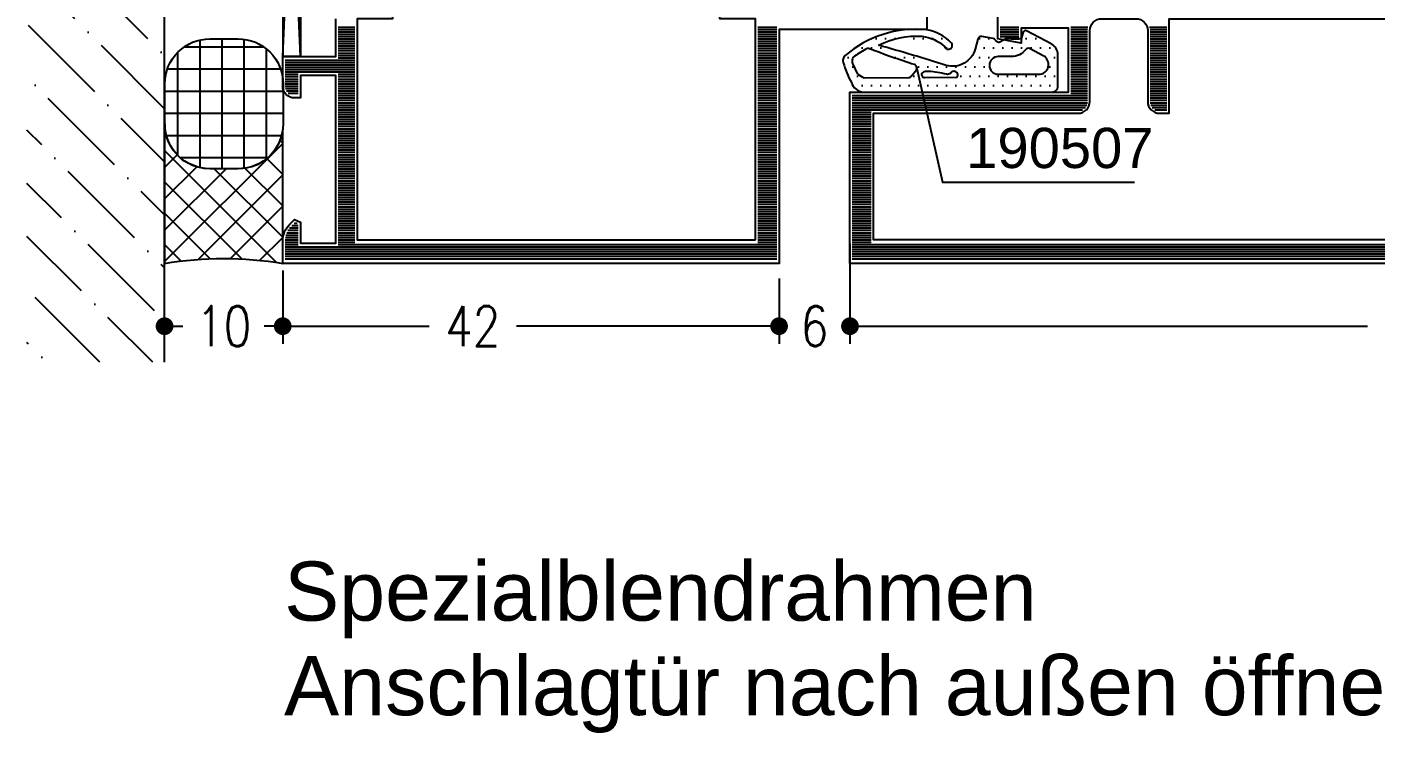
# Model space of a CAD drawing. Extents: x -247 to 191, y 24 to 414.
# Drawn here: x 15.7 to 72.7, y 189.7 to 219.6 of the extents above; entities that cross this region are included whole.
import ezdxf

# ---------------------------------------------------------------- set-up
doc = ezdxf.new("R2010")
doc.units = 0
doc.header["$LTSCALE"] = 6
doc.linetypes.add('AUSGEZOGEN', pattern=[0])
doc.layers.get('0').update_dxf_attribs({"color": 4, "linetype": 'CONTINUOUS'})
doc.layers.get('DEFPOINTS').update_dxf_attribs({"linetype": 'AUSGEZOGEN'})
for name, color, linetype in [('01TXT', 7, 'CONTINUOUS'), ('CONST18', 3, 'AUSGEZOGEN'), ('DICHT_PAR', 3, 'CONTINUOUS'), ('KH_NOR', 7, 'CONTINUOUS'), ('KH_SCH', 3, 'CONTINUOUS'), ('LLMASSE', 7, 'CONTINUOUS'), ('PNR', 7, 'CONTINUOUS')]:
    doc.layers.add(name, color=color, linetype=linetype)
doc.styles.get("Standard").update_dxf_attribs({"font": 'simplex.shx', "width": 0.8})
doc.styles.add('SWISS', font='swiss.ttf')
doc.styles.add('SWISSL', font='swissl.ttf')
doc.dimstyles.new('DOK-1ZU1-PUNKT', dxfattribs={"dimscale": 0, "dimtxt": 3, "dimasz": 1.5, "dimexe": 1.5, "dimexo": 0.6, "dimgap": 1.5, "dimtad": 0, "dimdsep": 46, "dimtxsty": 'Standard', "dimblk": 'PUNKT', "dimblk1": 'PUNKT', "dimblk2": 'PUNKT', "dimcen": 0, "dimclrd": 2, "dimclre": 2, "dimclrt": 7, "dimadec": 0, "dimazin": 0, "dimtfac": 0.7, "dimtdec": 4, "dimtofl": 0, "dimtmove": 0, "dimatfit": 3, "dimldrblk": 'PUNKT', "dimfxl": 1, "dimtolj": 1, "dimtzin": 0, "dimarcsym": 0})

# ---------------------------------------------------------------- blocks, each defined once
blk = doc.blocks.new('PUNKT')
at = {"color": 0, "linetype": 'CONTINUOUS'}
blk.add_line((-0.5, 0), (-1, 0), dxfattribs=at)
at = {"color": 0, "linetype": 'CONTINUOUS', "const_width": 0.5}
blk.add_lwpolyline([(-0.25, 0, 1), (0.25, 0, 1)], format="xyb", close=True, dxfattribs=at)
blk = doc.blocks.new('*D12')
at = {"layer": 'DEFPOINTS', "color": 0}
for p in [(50.482, 210.693), (97.982, 210.032), (50.482, 206.909)]:
    blk.add_point(p, dxfattribs=at)
at = {"layer": 'LLMASSE', "color": 3, "lineweight": -2}
for p, q in [((50.482, 210.393), (50.482, 206.159)), ((97.982, 209.732), (97.982, 206.159)), ((51.232, 206.909), (72.381, 206.909)), ((97.232, 206.909), (76.083, 206.909))]:
    blk.add_line(p, q, dxfattribs=at)
at = {"layer": 'LLMASSE', "color": 3, "lineweight": -2, "xscale": 0.75, "yscale": 0.75, "zscale": 0.75, "rotation": 180}
blk.add_blockref('PUNKT', (50.482, 206.909), dxfattribs=at)
at = {"layer": 'LLMASSE', "color": 3, "lineweight": -2, "xscale": 0.75, "yscale": 0.75, "zscale": 0.75}
blk.add_blockref('PUNKT', (97.982, 206.909), dxfattribs=at)
at = {"layer": 'LLMASSE', "color": 3, "insert": (74.232, 206.909), "char_height": 1.7, "attachment_point": 5}
blk.add_mtext('\\A1;95', dxfattribs=at)
blk = doc.blocks.new('*D13')
at = {"layer": 'DEFPOINTS', "color": 0}
for p in [(50.482, 209.565), (47.482, 209.226), (47.482, 206.909)]:
    blk.add_point(p, dxfattribs=at)
at = {"layer": 'LLMASSE', "color": 3, "lineweight": -2}
for p, q in [((47.482, 208.926), (47.482, 206.159)), ((50.482, 209.265), (50.482, 206.159)), ((46.732, 206.909), (45.982, 206.909)), ((51.232, 206.909), (51.982, 206.909))]:
    blk.add_line(p, q, dxfattribs=at)
at = {"layer": 'LLMASSE', "color": 3, "lineweight": -2, "xscale": 0.75, "yscale": 0.75, "zscale": 0.75}
blk.add_blockref('PUNKT', (47.482, 206.909), dxfattribs=at)
at = {"layer": 'LLMASSE', "color": 3, "lineweight": -2, "xscale": 0.75, "yscale": 0.75, "zscale": 0.75, "rotation": 180}
blk.add_blockref('PUNKT', (50.482, 206.909), dxfattribs=at)
at = {"layer": 'LLMASSE', "color": 3, "insert": (48.982, 206.909), "char_height": 1.7, "attachment_point": 5}
blk.add_mtext('\\A1;6', dxfattribs=at)
blk = doc.blocks.new('*D14')
at = {"layer": 'DEFPOINTS', "color": 0}
for p in [(26.482, 209.565), (47.482, 209.226), (26.482, 206.909)]:
    blk.add_point(p, dxfattribs=at)
at = {"layer": 'LLMASSE', "color": 3, "lineweight": -2}
for p, q in [((26.482, 209.265), (26.482, 206.159)), ((47.482, 208.926), (47.482, 206.159)), ((27.232, 206.909), (32.671, 206.909)), ((46.732, 206.909), (36.373, 206.909))]:
    blk.add_line(p, q, dxfattribs=at)
at = {"layer": 'LLMASSE', "color": 3, "lineweight": -2, "xscale": 0.75, "yscale": 0.75, "zscale": 0.75, "rotation": 180}
blk.add_blockref('PUNKT', (26.482, 206.909), dxfattribs=at)
at = {"layer": 'LLMASSE', "color": 3, "lineweight": -2, "xscale": 0.75, "yscale": 0.75, "zscale": 0.75}
blk.add_blockref('PUNKT', (47.482, 206.909), dxfattribs=at)
at = {"layer": 'LLMASSE', "color": 3, "insert": (34.522, 206.909), "char_height": 1.7, "attachment_point": 5}
blk.add_mtext('\\A1;42', dxfattribs=at)
blk = doc.blocks.new('*D15')
at = {"layer": 'DEFPOINTS', "color": 0}
for p in [(26.482, 209.565), (21.482, 206.909), (21.482, 205.386)]:
    blk.add_point(p, dxfattribs=at)
at = {"layer": 'LLMASSE', "color": 3, "lineweight": -2}
for p, q in [((26.482, 209.265), (26.482, 206.159)), ((21.482, 205.686), (21.482, 207.659)), ((22.232, 206.909), (22.261, 206.909)), ((25.732, 206.909), (25.703, 206.909))]:
    blk.add_line(p, q, dxfattribs=at)
at = {"layer": 'LLMASSE', "color": 3, "lineweight": -2, "xscale": 0.75, "yscale": 0.75, "zscale": 0.75, "rotation": 180}
blk.add_blockref('PUNKT', (21.482, 206.909), dxfattribs=at)
at = {"layer": 'LLMASSE', "color": 3, "lineweight": -2, "xscale": 0.75, "yscale": 0.75, "zscale": 0.75}
blk.add_blockref('PUNKT', (26.482, 206.909), dxfattribs=at)
at = {"layer": 'LLMASSE', "color": 3, "insert": (23.982, 206.909), "char_height": 1.7, "attachment_point": 5}
blk.add_mtext('\\A1;10', dxfattribs=at)
blk = doc.blocks.new('*X47')
for p, q in [((26.876, 27.483), (26.81, 27.549)), ((21.88, 27.183), (22.004, 27.307)), ((26.88, 22.176), (21.88, 27.176)), ((22.143, 22.143), (26.88, 26.88)), ((21.88, 25.857), (22.558, 26.535)), ((26.88, 26.153), (26.344, 26.689)), ((21.88, 24.532), (23.477, 26.129)), ((21.88, 23.206), (24.775, 26.101)), ((25.457, 22.272), (21.88, 25.85)), ((26.88, 23.501), (24.28, 26.101)), ((26.88, 24.827), (25.517, 26.19)), ((23.617, 22.292), (26.88, 25.554)), ((24.096, 22.308), (21.88, 24.524)), ((24.952, 22.3), (26.88, 24.228)), ((22.846, 22.232), (21.88, 23.198)), ((26.18, 22.203), (26.88, 22.903))]:
    blk.add_line(p, q)
blk = doc.blocks.new('*X46')
for p, q in [((19.786, 176.25), (23.184, 176.25)), ((20.625, 171.118), (20.625, 176.582)), ((21.562, 171.1), (21.562, 176.6)), ((22.5, 171.146), (22.5, 176.554)), ((19.688, 171.525), (19.688, 176.175)), ((23.437, 171.665), (23.437, 176.035)), ((19.087, 175.312), (23.884, 175.312)), ((18.985, 174.375), (23.985, 174.375)), ((18.985, 173.438), (23.985, 173.438)), ((19.052, 172.5), (23.918, 172.5)), ((19.643, 171.562), (23.328, 171.562))]:
    blk.add_line(p, q)
blk = doc.blocks.new('*X44')
for p, q in [((0.4, 0.2), (0.4, 41.8)), ((0.6, 0.2), (0.6, 41.8)), ((0.8, 0.2), (0.8, 41.8)), ((1, 0.2), (1, 41.8)), ((1.2, 0.2), (1.2, 41.8)), ((1.4, 0.2), (1.4, 41.8)), ((1.6, 4.7), (1.6, 41.8)), ((1.8, 40.2), (1.8, 41.8)), ((2, 40.2), (2, 41.8)), ((2.2, 40.2), (2.2, 41.8)), ((2.4, 40.2), (2.4, 41.8)), ((2.6, 40.2), (2.6, 41.8)), ((2.8, 40.2), (2.8, 41.8)), ((3, 40.2), (3, 41.8)), ((3.2, 40.2), (3.2, 41.8)), ((3.4, 40.2), (3.4, 41.8)), ((3.6, 40.2), (3.6, 41.8)), ((3.8, 40.2), (3.8, 41.8)), ((4, 40.2), (4, 41.8)), ((4.2, 40.2), (4.2, 41.8)), ((4.4, 40.2), (4.4, 41.8)), ((4.6, 40.2), (4.6, 41.8)), ((4.8, 40.2), (4.8, 41.8)), ((5, 40.2), (5, 41.8)), ((5.2, 40.2), (5.2, 41.8)), ((5.4, 40.2), (5.4, 41.8)), ((5.6, 40.2), (5.6, 41.8)), ((5.8, 40.2), (5.8, 41.8)), ((6, 40.2), (6, 41.8)), ((6.2, 40.2), (6.2, 41.8)), ((6.4, 40.2), (6.4, 41.8)), ((6.6, 40.2), (6.6, 41.8)), ((6.8, 40.2), (6.8, 41.8)), ((7, 40.2), (7, 41.8)), ((7.2, 40.2), (7.2, 41.8)), ((7.4, 40.2), (7.4, 41.8)), ((7.6, 40.2), (7.6, 41.8)), ((7.8, 40.2), (7.8, 41.8)), ((8, 40.2), (8, 41.8)), ((8.2, 40.2), (8.2, 41.8)), ((8.4, 40.2), (8.4, 41.8)), ((8.6, 40.2), (8.6, 41.8)), ((8.8, 40.2), (8.8, 41.8)), ((9, 40.2), (9, 41.8)), ((9.2, 40.2), (9.2, 41.8)), ((9.4, 40.2), (9.4, 41.8)), ((9.6, 40.2), (9.6, 41.8)), ((9.8, 40.2), (9.8, 41.8)), ((10, 40.2), (10, 41.8)), ((10.2, 40.2), (10.2, 41.8)), ((10.4, 40.2), (10.4, 41.8)), ((10.6, 40.2), (10.6, 41.8)), ((10.8, 40.2), (10.8, 41.8)), ((11, 40.2), (11, 41.8)), ((11.2, 40.2), (11.2, 41.8)), ((11.4, 40.2), (11.4, 41.8)), ((11.6, 40.2), (11.6, 41.8)), ((11.8, 40.2), (11.8, 41.8)), ((12, 40.2), (12, 41.8)), ((12.2, 40.2), (12.2, 41.8)), ((12.4, 40.2), (12.4, 41.8)), ((12.6, 40.2), (12.6, 41.8)), ((12.8, 40.2), (12.8, 41.8)), ((13, 40.2), (13, 41.8)), ((13.2, 40.2), (13.2, 41.8)), ((13.4, 40.2), (13.4, 41.8)), ((13.6, 40.2), (13.6, 41.8)), ((13.8, 40.2), (13.8, 41.8)), ((14, 40.2), (14, 41.8)), ((14.2, 40.2), (14.2, 41.8)), ((14.4, 40.2), (14.4, 41.8)), ((14.6, 40.2), (14.6, 41.8)), ((14.8, 40.2), (14.8, 41.8)), ((15, 40.2), (15, 41.8)), ((15.2, 40.2), (15.2, 41.8)), ((15.4, 40.2), (15.4, 41.8)), ((15.6, 40.2), (15.6, 41.8)), ((15.8, 40.2), (15.8, 41.8)), ((16, 40.2), (16, 41.8)), ((16.2, 40.2), (16.2, 41.8)), ((16.4, 40.2), (16.4, 41.8)), ((16.6, 40.2), (16.6, 41.8)), ((16.8, 40.2), (16.8, 41.8)), ((17, 40.2), (17, 41.8)), ((17.2, 40.2), (17.2, 41.8)), ((17.4, 40.2), (17.4, 41.8)), ((17.6, 40.2), (17.6, 41.8)), ((17.8, 40.2), (17.8, 41.8)), ((18, 40.2), (18, 41.8)), ((18.2, 40.2), (18.2, 41.8)), ((18.4, 40.2), (18.4, 41.8)), ((18.6, 40.2), (18.6, 41.8)), ((18.8, 40.2), (18.8, 41.8)), ((19, 40.2), (19, 41.8)), ((19.2, 40.2), (19.2, 41.8)), ((19.4, 40.2), (19.4, 41.8)), ((19.6, 40.2), (19.6, 41.8)), ((19.8, 40.2), (19.8, 41.8)), ((20, 40.2), (20, 41.8)), ((1.8, 4.7), (1.8, 6.1)), ((2, 4.7), (2, 6.1)), ((2.2, 4.7), (2.2, 6.1)), ((2.4, 4.7), (2.4, 6.1)), ((2.6, 4.7), (2.6, 6.1)), ((2.8, 4.7), (2.8, 6.1)), ((3, 4.7), (3, 6.1)), ((3.2, 4.7), (3.2, 6.1)), ((3.4, 4.7), (3.4, 6.1)), ((3.6, 4.7), (3.6, 6.1)), ((3.8, 4.7), (3.8, 6.1)), ((4, 4.7), (4, 6.1)), ((4.2, 4.7), (4.2, 6.1)), ((4.4, 4.7), (4.4, 6.1)), ((4.6, 4.7), (4.6, 6.1)), ((4.8, 4.7), (4.8, 6.1)), ((5, 4.7), (5, 6.1)), ((5.2, 4.7), (5.2, 6.1)), ((5.4, 4.7), (5.4, 6.1)), ((5.6, 4.7), (5.6, 6.1)), ((5.8, 4.7), (5.8, 6.1)), ((6, 4.7), (6, 6.1)), ((6.2, 4.7), (6.2, 6.1)), ((6.4, 4.7), (6.4, 6.1)), ((6.6, 4.7), (6.6, 6.1)), ((6.8, 4.7), (6.8, 6.1)), ((7, 4.7), (7, 6.1)), ((7.2, 4.7), (7.2, 6.1)), ((7.4, 4.7), (7.4, 6.1)), ((7.6, 4.7), (7.6, 6.1)), ((7.8, 4.7), (7.8, 6.1)), ((8, 4.7), (8, 6.1)), ((8.2, 4.7), (8.2, 6.1)), ((8.4, 4.7), (8.4, 6.1)), ((8.6, 4.7), (8.6, 6.1)), ((8.8, 4.7), (8.8, 6.1)), ((9, 4.7), (9, 6.1)), ((9.2, 4.7), (9.2, 6.1)), ((9.4, 4.7), (9.4, 6.1)), ((9.6, 4.7), (9.6, 6.1)), ((9.8, 4.7), (9.8, 6.1)), ((10, 4.7), (10, 6.1)), ((10.2, 4.7), (10.2, 6.1)), ((10.4, 4.7), (10.4, 6.1)), ((10.6, 4.7), (10.6, 6.1)), ((10.8, 4.7), (10.8, 6.1)), ((11, 4.7), (11, 6.1)), ((11.2, 4.7), (11.2, 6.1)), ((11.4, 4.7), (11.4, 6.1)), ((11.6, 4.7), (11.6, 6.1)), ((11.8, 4.7), (11.8, 6.1)), ((12, 4.7), (12, 6.1)), ((12.2, 4.7), (12.2, 6.1)), ((12.4, 4.7), (12.4, 6.1)), ((12.6, 4.7), (12.6, 6.1)), ((12.8, 4.7), (12.8, 6.1)), ((13, 4.7), (13, 6.1)), ((13.2, 4.7), (13.2, 6.1)), ((13.4, 4.7), (13.4, 6.1)), ((13.6, 4.7), (13.6, 6.1)), ((13.8, 4.7), (13.8, 6.1)), ((14, 4.7), (14, 6.1)), ((14.2, 4.7), (14.2, 6.1)), ((14.4, 4.7), (14.4, 6.1)), ((14.6, 4.7), (14.6, 6.1)), ((14.8, 4.7), (14.8, 6.1)), ((15, 4.7), (15, 6.1)), ((15.2, 4.7), (15.2, 6.1)), ((15.4, 4.7), (15.4, 6.1)), ((15.6, 4.7), (15.6, 6.1)), ((15.8, 4.7), (15.8, 6.1)), ((16, 4.7), (16, 6.1)), ((16.2, 0.2), (16.2, 6.1)), ((16.4, 0.2), (16.4, 6.1)), ((16.6, 0.2), (16.6, 6.1)), ((16.8, 0.2), (16.8, 6.1)), ((17, 0.2), (17, 6.1)), ((17.2, 0.2), (17.2, 6.1)), ((17.4, 4.7), (17.4, 6.1)), ((17.6, 4.7), (17.6, 6.1)), ((17.8, 4.7), (17.8, 6.1)), ((18, 4.7), (18, 6.1)), ((18.2, 4.7), (18.2, 6.1)), ((18.4, 4.7), (18.4, 6.1)), ((18.6, 4.7), (18.6, 6.1)), ((18.8, 4.7), (18.8, 6.1)), ((19, 4.7), (19, 6.1)), ((19.2, 4.7), (19.2, 6.1)), ((19.4, 4.7), (19.4, 6.1)), ((19.6, 4.7), (19.6, 6.1)), ((19.8, 4.7), (19.8, 6.1)), ((20, 4.7), (20, 6.1)), ((1.6, 0.2), (1.6, 1.3)), ((1.8, 0.2), (1.8, 1.3)), ((2, 0.2), (2, 1.3)), ((2.2, 0.23), (2.2, 1.3)), ((2.4, 0.27), (2.4, 1.3)), ((2.6, 0.34), (2.6, 1.3)), ((2.8, 0.44), (2.8, 1.3)), ((3, 0.58), (3, 1.3)), ((3.2, 0.76), (3.2, 1.3)), ((3.4, 0.96), (3.4, 1.22)), ((14.4, 0.47), (14.4, 1.3)), ((14.6, 0.31), (14.6, 1.3)), ((14.8, 0.23), (14.8, 1.3)), ((15, 0.2), (15, 1.3)), ((15.2, 0.2), (15.2, 1.3)), ((15.4, 0.2), (15.4, 1.3)), ((15.6, 0.2), (15.6, 1.3)), ((15.8, 0.2), (15.8, 1.3)), ((16, 0.2), (16, 1.3))]:
    blk.add_line(p, q)
blk = doc.blocks.new('B-LL132341')
at = {"layer": 'KH_NOR'}
blk.add_lwpolyline([(22.8, 54.5), (19.8, 54.5), (19.8, 42), (0, 42), (0, 0), (0, 0), (1.9, 0, 0.198912), (3.31, 0.59), (3.71, 0.99), (3.5, 1.5), (1.7, 1.5), (1.7, 4.5), (15.9, 4.5), (15.9, 1.5), (14, 1.5), (14, 1, 0.414214), (15, 0), (17.5, 0), (17.5, 4.5), (20.7, 4.5)], format="xyb", dxfattribs=at)
blk.add_lwpolyline([(2, 40), (20.7, 40), (20.7, 37), (22.5, 37), (22.5, 42), (21.8, 42), (21.8, 46.7), (47.5, 46.7), (47.5, 3.3), (22.5, 3.3), (22.5, 9.3), (20.7, 9.3), (20.7, 6.3), (2, 6.3), (2, 40)], close=True, dxfattribs=at)
at = {"layer": 'KH_SCH'}
blk.add_blockref('*X44', (0, 0), dxfattribs=at)
blk = doc.blocks.new('*X42')
for p, q in [((0.4, 0.2), (0.4, 94.8)), ((0.6, 0.2), (0.6, 94.8)), ((0.8, 0.2), (0.8, 94.8)), ((1, 0.2), (1, 94.8)), ((1.2, 0.2), (1.2, 94.8)), ((1.4, 0.2), (1.4, 94.8)), ((1.6, 0.2), (1.6, 94.8)), ((13, 25.81), (13, 26.8)), ((13.2, 25.58), (13.2, 26.8)), ((13.4, 25.46), (13.4, 26.8)), ((13.6, 25.41), (13.6, 26.8)), ((13.8, 25.4), (13.8, 26.8)), ((14, 25.4), (14, 26.8)), ((14.2, 25.4), (14.2, 26.8)), ((14.4, 25.4), (14.4, 26.8)), ((14.6, 25.4), (14.6, 26.8)), ((14.8, 25.4), (14.8, 26.8)), ((15, 25.4), (15, 26.8)), ((15.2, 25.4), (15.2, 26.8)), ((15.4, 25.4), (15.4, 26.8)), ((15.6, 25.4), (15.6, 26.8)), ((15.8, 25.4), (15.8, 26.8)), ((16, 25.4), (16, 26.8)), ((16.2, 25.4), (16.2, 26.8)), ((16.4, 25.4), (16.4, 26.8)), ((16.6, 25.4), (16.6, 26.8)), ((16.8, 25.4), (16.8, 26.8)), ((17, 25.4), (17, 26.8)), ((17.2, 25.4), (17.2, 26.8)), ((17.4, 25.4), (17.4, 26.8)), ((17.6, 25.4), (17.6, 26.8)), ((17.8, 25.4), (17.8, 26.8)), ((18, 25.4), (18, 26.8)), ((18.2, 25.4), (18.2, 26.8)), ((18.4, 25.4), (18.4, 26.8)), ((18.6, 25.4), (18.6, 26.8)), ((18.8, 25.4), (18.8, 26.8)), ((19, 25.4), (19, 26.8)), ((19.2, 25.4), (19.2, 26.8)), ((19.4, 25.4), (19.4, 26.8)), ((19.6, 25.4), (19.6, 26.8)), ((19.8, 25.4), (19.8, 26.8)), ((20, 25.36), (20, 26.8)), ((13, 0.2), (13, 19.69)), ((13.2, 0.2), (13.2, 19.92)), ((13.4, 0.2), (13.4, 20.04)), ((13.6, 0.2), (13.6, 20.09)), ((13.8, 0.2), (13.8, 20.1)), ((14, 0.2), (14, 20.1)), ((14.2, 0.2), (14.2, 20.1)), ((14.4, 18.7), (14.4, 20.1)), ((14.6, 18.7), (14.6, 20.1)), ((14.8, 18.7), (14.8, 20.1)), ((15, 18.7), (15, 20.1)), ((15.2, 18.7), (15.2, 20.1)), ((15.4, 18.7), (15.4, 20.1)), ((15.6, 18.7), (15.6, 20.1)), ((15.8, 18.7), (15.8, 20.1)), ((16, 18.7), (16, 20.1)), ((16.2, 18.7), (16.2, 20.1)), ((16.4, 18.7), (16.4, 20.1)), ((16.6, 18.7), (16.6, 20.1)), ((16.8, 18.7), (16.8, 20.1)), ((17, 18.7), (17, 20.1)), ((17.2, 18.7), (17.2, 20.1)), ((17.4, 18.7), (17.4, 20.1)), ((17.6, 18.7), (17.6, 20.1)), ((17.8, 18.7), (17.8, 20.1)), ((18, 18.7), (18, 20.1)), ((18.2, 18.7), (18.2, 20.1)), ((18.4, 18.7), (18.4, 20.1)), ((18.6, 18.7), (18.6, 20.1)), ((18.8, 18.7), (18.8, 20.1)), ((19, 18.7), (19, 20.1)), ((19.2, 18.7), (19.2, 20.1)), ((19.4, 18.7), (19.4, 20.1)), ((19.6, 18.7), (19.6, 20.1)), ((19.8, 18.7), (19.8, 20.1)), ((20, 18.7), (20, 20.14)), ((19, 13.62), (19, 14.3)), ((19.2, 12.7), (19.2, 14.3)), ((19.4, 12.7), (19.4, 14.3)), ((19.6, 12.7), (19.6, 14.3)), ((19.8, 12.7), (19.8, 14.3)), ((20, 12.7), (20, 14.3)), ((1.8, 0.2), (1.8, 1.8)), ((2, 0.2), (2, 1.8)), ((2.2, 0.2), (2.2, 1.8)), ((2.4, 0.2), (2.4, 1.8)), ((2.6, 0.2), (2.6, 1.8)), ((2.8, 0.2), (2.8, 1.8)), ((3, 0.2), (3, 1.8)), ((3.2, 0.2), (3.2, 1.8)), ((3.4, 0.2), (3.4, 1.8)), ((3.6, 0.2), (3.6, 1.8)), ((3.8, 0.2), (3.8, 1.8)), ((4, 0.2), (4, 1.8)), ((4.2, 0.2), (4.2, 1.8)), ((4.4, 0.2), (4.4, 1.8)), ((4.6, 0.2), (4.6, 1.8)), ((4.8, 0.2), (4.8, 1.8)), ((5, 0.2), (5, 1.8)), ((5.2, 0.2), (5.2, 1.8)), ((5.4, 0.2), (5.4, 1.8)), ((5.6, 0.2), (5.6, 1.8)), ((5.8, 0.2), (5.8, 1.8)), ((6, 0.2), (6, 1.8)), ((6.2, 0.2), (6.2, 1.8)), ((6.4, 0.2), (6.4, 1.8)), ((6.6, 0.2), (6.6, 1.8)), ((6.8, 0.2), (6.8, 1.8)), ((7, 0.2), (7, 1.8)), ((7.2, 0.2), (7.2, 1.8)), ((7.4, 0.2), (7.4, 1.8)), ((7.6, 0.2), (7.6, 1.8)), ((7.8, 0.2), (7.8, 1.8)), ((8, 0.2), (8, 1.8)), ((8.2, 0.2), (8.2, 1.8)), ((8.4, 0.2), (8.4, 1.8)), ((8.6, 0.2), (8.6, 1.8)), ((8.8, 0.2), (8.8, 1.8)), ((9, 0.2), (9, 1.8)), ((9.2, 0.2), (9.2, 1.8)), ((9.4, 0.2), (9.4, 1.8)), ((9.6, 0.2), (9.6, 1.8)), ((9.8, 0.2), (9.8, 1.8)), ((10, 0.2), (10, 1.8)), ((10.2, 0.2), (10.2, 1.8)), ((10.4, 0.2), (10.4, 1.8)), ((10.6, 0.2), (10.6, 1.8)), ((10.8, 0.2), (10.8, 1.8)), ((11, 0.2), (11, 1.8)), ((11.2, 0.2), (11.2, 1.8)), ((11.4, 0.2), (11.4, 1.8)), ((11.6, 0.2), (11.6, 1.8)), ((11.8, 0.2), (11.8, 1.8)), ((12, 0.2), (12, 1.8)), ((12.2, 0.2), (12.2, 1.8)), ((12.4, 0.2), (12.4, 1.8)), ((12.6, 0.2), (12.6, 1.8)), ((12.8, 0.2), (12.8, 1.8))]:
    blk.add_line(p, q)
blk = doc.blocks.new('B-LL132343')
at = {"layer": 'KH_NOR'}
blk.add_lwpolyline([(0, 101), (0, 6), (14.5, 6), (14.5, 24.5), (19.9, 24.5), (19.9, 20.5), (18.64, 20.5), (19, 18.5), (22.8, 18.5)], dxfattribs=at)
blk.add_lwpolyline([(13.7, 69.7, -0.414214), (12.7, 70.7), (12.7, 91.7), (9.2, 91.7), (9.2, 99), (2, 99), (2, 8), (12.7, 8), (12.7, 25.3, -0.414214), (13.7, 26.3), (19.7, 26.3, 0.414214), (20.7, 27.3), (20.7, 30.2, 0.414214), (19.7, 31.2), (13.7, 31.2, -0.414214), (12.7, 32.2), (12.7, 33), (20.7, 33), (20.7, 69.7), (13.7, 69.7)], format="xyb", close=True, dxfattribs=at)
at = {"layer": 'KH_SCH'}
blk.add_blockref('*X42', (0, 6), dxfattribs=at)

msp = doc.modelspace()

# ---------------------------------------------------------------- hatches: boundary and pattern name
h = msp.add_hatch()
h.set_pattern_fill('DOTS', color=3, scale=0.25, style=0)
edge = h.paths.add_edge_path(flags=16)
edge.add_line((58.6607, 218.3506), (58.1024, 218.6474))
edge.add_arc((58.032, 218.515), 0.15, 62, 142.33011)
edge.add_arc((57.3196, 219.065), 0.75, 270, 322.33011, ccw=False)
edge.add_line((57.3196, 218.315), (56.757, 218.315))
edge.add_arc((56.757, 217.94), 0.375, 90, 270)
edge.add_line((56.757, 217.565), (58.4648, 217.565))
edge.add_arc((58.4648, 217.9822), 0.4172, 270, 422)
edge = h.paths.add_edge_path()
edge.add_arc((53.3104, 215.5541), 3.6262, 86.54674, 116.49239, ccw=False)
edge.add_arc((53.3637, 217.5613), 1.6208, 46.46598, 84.15426, ccw=False)
edge.add_arc((54.6401, 218.7887), 0.1683, 198.10137, 393.2427)
edge.add_arc((53.4205, 217.6028), 1.8666, 43.21308, 80.83153)
edge.add_arc((53.2625, 214.8997), 4.5687, 84.27938, 130.84735)
edge.add_arc((50.4903, 218.1411), 0.3044, 135.1772, 194.6593)
edge.add_arc((54.7029, 219.4), 4.7009, 196.51088, 207.70209)
edge.add_arc((51.0909, 217.3926), 0.5782, 197.92218, 267.4534)
edge.add_line((51.0652, 216.815), (59.032, 216.815))
edge.add_arc((59.032, 217.065), 0.25, 270, 360)
edge.add_line((59.282, 217.065), (59.282, 218.3943))
edge.add_arc((58.782, 218.3943), 0.5, 0, 62)
edge.add_line((59.0168, 218.8358), (57.9495, 219.4033))
edge.add_arc((57.9025, 219.315), 0.1, 62, 165)
edge.add_line((57.8059, 219.3409), (57.732, 219.065))
edge.add_line((57.732, 219.065), (57.1222, 219.065))
edge.add_arc((57.1222, 218.915), 0.15, 90, 120)
edge.add_line((57.0472, 219.0449), (56.857, 218.9351))
edge.add_arc((56.782, 219.065), 0.15, 205.93196, 300, ccw=False)
edge.add_arc((56.5122, 218.9338), 0.15, 25.93196, 80)
edge.add_line((56.5383, 219.0815), (56.0674, 219.1646))
edge.add_arc((56.0413, 219.0168), 0.15, 80, 165)
edge.add_line((55.8964, 219.0557), (55.7836, 218.6347))
edge.add_arc((54.8273, 218.8976), 0.9918, 254.19034, 344.6273, ccw=False)
edge.add_arc((12.6422, 82.9374), 141.3629, 72.752146, 73.963867)
edge = h.paths.add_edge_path(flags=16)
edge.add_arc((54.6076, 217.7944), 0.2322, 258.1957, 304.06774, ccw=False)
edge.add_arc((53.6525, 214.2758), 3.4142, 74.58355, 87.42163)
edge.add_arc((53.772, 217.0921), 0.5953, 86.71662, 105.39458)
edge.add_line((53.614, 217.6661), (53.5266, 217.6166))
edge.add_arc((53.6368, 217.5548), 0.1263, 150.7297, 276.75786)
edge.add_line((53.6517, 217.4294), (55.0191, 217.4371))
edge.add_arc((54.8832, 217.5276), 0.1634, 326.33472, 512.9129)
edge = h.paths.add_edge_path(flags=16)
edge.add_arc((50.765, 218.1087), 0.1994, 194.28362, 215.03726)
edge.add_line((50.6018, 217.9942), (50.7823, 217.5986))
edge.add_arc((51.5246, 218.4694), 1.1442, 229.55454, 247.13452)
edge.add_line((51.08, 217.4151), (52.9588, 217.4256))
edge.add_arc((52.958, 217.5756), 0.15, 270.31987, 330.31987)
edge.add_line((53.0883, 217.5013), (53.2922, 217.7598))
edge.add_arc((53.1619, 217.8341), 0.15, 330.31987, 430.12953)
edge.add_arc((63.2116, 249.5677), 33.137, 248.93722, 252.43787, ccw=False)
edge.add_arc((51.2403, 218.5058), 0.1522, 65.85872, 125.75504)
edge.add_arc((53.3608, 214.6279), 4.5709, 118.90632, 127.00729)
edge.add_arc((50.9703, 218.1032), 0.4009, 154.14626, 186.25852)
at = {"layer": 'CONST18'}
h = msp.add_hatch(dxfattribs=at)
h.set_pattern_fill('ANSI36', color=256, scale=0.5, style=0)
h.set_pattern_definition([(135, (113.6603, 150.869), (-0.841899, 3.086963), [3.96875, -0.79375, 0, -0.79375])])
h.paths.add_polyline_path([(15.6603, 248.815), (21.482, 248.815), (21.482, 205.3857), (15.6603, 205.3857)])
edge = h.paths.add_edge_path(flags=16)
edge.add_line((21.482, 248.815), (15.6603, 248.815))

# ---------------------------------------------------------------- linework, layer by layer
msp.add_line((21.482, 205.3857), (21.482, 248.815), dxfattribs=at)
msp.add_lwpolyline([(27.2319, 235.815), (27.2319, 218.315), (26.4819, 218.315), (27.2319, 235.815), (26.482, 235.815), (26.4819, 218.315), (27.2319, 218.315), (26.482, 235.815)], dxfattribs=at)
for points in [[(24.5968, 213.565), (23.3968, 213.565, -0.4142136), (21.4968, 215.465), (21.4968, 217.165, -0.4142136), (23.3968, 219.065), (24.5969, 219.065, -0.4142248), (26.4969, 217.1649), (26.4968, 215.4649, -0.4142023)], [(21.482, 211.865), (21.482, 209.565, -0.0839202), (26.482, 209.565), (26.482, 215.2324), (26.402, 214.885), (26.302, 214.625), (26.132, 214.335), (25.932, 214.105), (25.702, 213.915), (25.442, 213.755), (25.172, 213.645), (24.912, 213.595), (24.5968, 213.565), (23.3968, 213.565), (23.152, 213.585), (22.892, 213.635), (22.512, 213.785), (22.262, 213.925), (22.042, 214.125), (21.872, 214.325), (21.722, 214.565), (21.592, 214.875), (21.522, 215.115), (21.4968, 215.465), (21.482, 214.765)]]:
    msp.add_lwpolyline(points, format="xyb", close=True, dxfattribs=at)
at = {"layer": 'DICHT_PAR'}
for points in [[(51.6928, 218.7995, -0.1314112), (53.5288, 219.1737, -0.1659447), (54.4801, 218.7364, 1.141701), (54.7809, 218.8809, 0.1656316), (53.7179, 219.4456, 0.2060344), (50.2744, 218.3557, 0.2655286), (50.1958, 218.064, 0.0488697), (50.5408, 217.2147, 0.3130514), (51.0652, 216.815), (59.032, 216.815, 0.4142136), (59.282, 217.065), (59.282, 218.3943, 0.2773245), (59.0168, 218.8358), (57.9495, 219.4033, 0.4823427), (57.8059, 219.3409), (57.732, 219.065), (57.1222, 219.065, 0.1316525), (57.0472, 219.0449), (56.857, 218.9351, -0.4351654), (56.6471, 218.9994, 0.2403928), (56.5383, 219.0815), (56.0674, 219.1646, 0.3888787), (55.8964, 219.0557), (55.7836, 218.6347, -0.416449), (54.5571, 217.9434, 0.0052872), (51.6928, 218.7995)], [(50.5718, 218.0595, 0.0908032), (50.6018, 217.9942), (50.7823, 217.5986, 0.0768579), (51.08, 217.4151), (52.9588, 217.4256, 0.2679492), (53.0883, 217.5013), (53.2922, 217.7598, 0.4652969), (53.2129, 217.9752, -0.0152757), (51.3025, 218.6447, 0.2674644), (51.1513, 218.6293, 0.0353619), (50.6095, 218.278, 0.1410404), (50.5718, 218.0595)], [(58.6607, 218.3506), (58.1024, 218.6474, 0.3656023), (57.9133, 218.6067, -0.2323859), (57.3196, 218.315), (56.757, 218.315, 1), (56.757, 217.565), (58.4648, 217.565, 0.7812856), (58.6607, 218.3506)], [(54.7377, 217.602, -0.2028709), (54.5601, 217.5671, 0.0560753), (53.8061, 217.6865, 0.0816789), (53.614, 217.6661), (53.5266, 217.6166, 0.6129698), (53.6517, 217.4294), (55.0191, 217.4371, 1.0591186), (54.7377, 217.602)]]:
    msp.add_lwpolyline(points, format="xyb", close=True, dxfattribs=at)
at = {"layer": 'PNR', "color": 3}
msp.add_lwpolyline([(53.3104, 217.8128), (54.4, 213), (62.5238, 213)], dxfattribs=at)

# ---------------------------------------------------------------- block references
at = {"xscale": -0.5, "yscale": 0.5, "zscale": 0.5, "rotation": 270}
for name, p in [('B-LL132341', (26.482, 209.565)), ('B-LL132343', (47.482, 209.565))]:
    msp.add_blockref(name, p, dxfattribs=at)
at = {"layer": 'CONST18', "xscale": -1}
for name, p in [('*X46', (45.482, 42.465)), ('*X47', (48.362, 187.4638))]:
    msp.add_blockref(name, p, dxfattribs=at)

# ---------------------------------------------------------------- texts
at = {"layer": '01TXT', "color": 40, "style": 'SWISS'}
for s, p in [('Spezialblendrahmen', (26.5411, 194.4529)), ('Anschlagtür nach außen öffnend', (26.5411, 190.4529))]:
    msp.add_text(s, height=2.5, dxfattribs=at).set_placement(p)
at = {"layer": 'PNR', "color": 10, "style": 'SWISSL'}
msp.add_text('190507', height=1.7, dxfattribs=at).set_placement((55.4, 213.6))

# ---------------------------------------------------------------- dimensions: what is measured, and where the dimension line sits
at = {"layer": 'LLMASSE'}
for base, p1, p2, picture, middle in [((50.482, 206.9086), (97.982, 210.0316), (50.482, 210.6931), '*D12', (74.232, 206.9086)), ((21.482, 206.9086), (26.482, 209.565), (21.482, 205.3857), '*D15', (23.982, 206.9086)), ((26.482, 206.9086), (47.482, 209.2255), (26.482, 209.565), '*D14', (34.522, 206.9086)), ((47.482, 206.9086), (50.482, 209.565), (47.482, 209.2255), '*D13', (48.982, 206.9086))]:
    dim = msp.add_linear_dim(base=base, p1=p1, p2=p2, dimstyle='DOK-1ZU1-PUNKT', override={"dimscale": 0.5, "dimtxt": 3.4, "dimlfac": 2, "dimclrd": 3, "dimclre": 3, "dimclrt": 3}, dxfattribs=at)
    dim.commit()
    dim.dimension.update_dxf_attribs({"geometry": picture, "text_midpoint": middle, "dimtype": 160})

doc.saveas('drawing.dxf')
